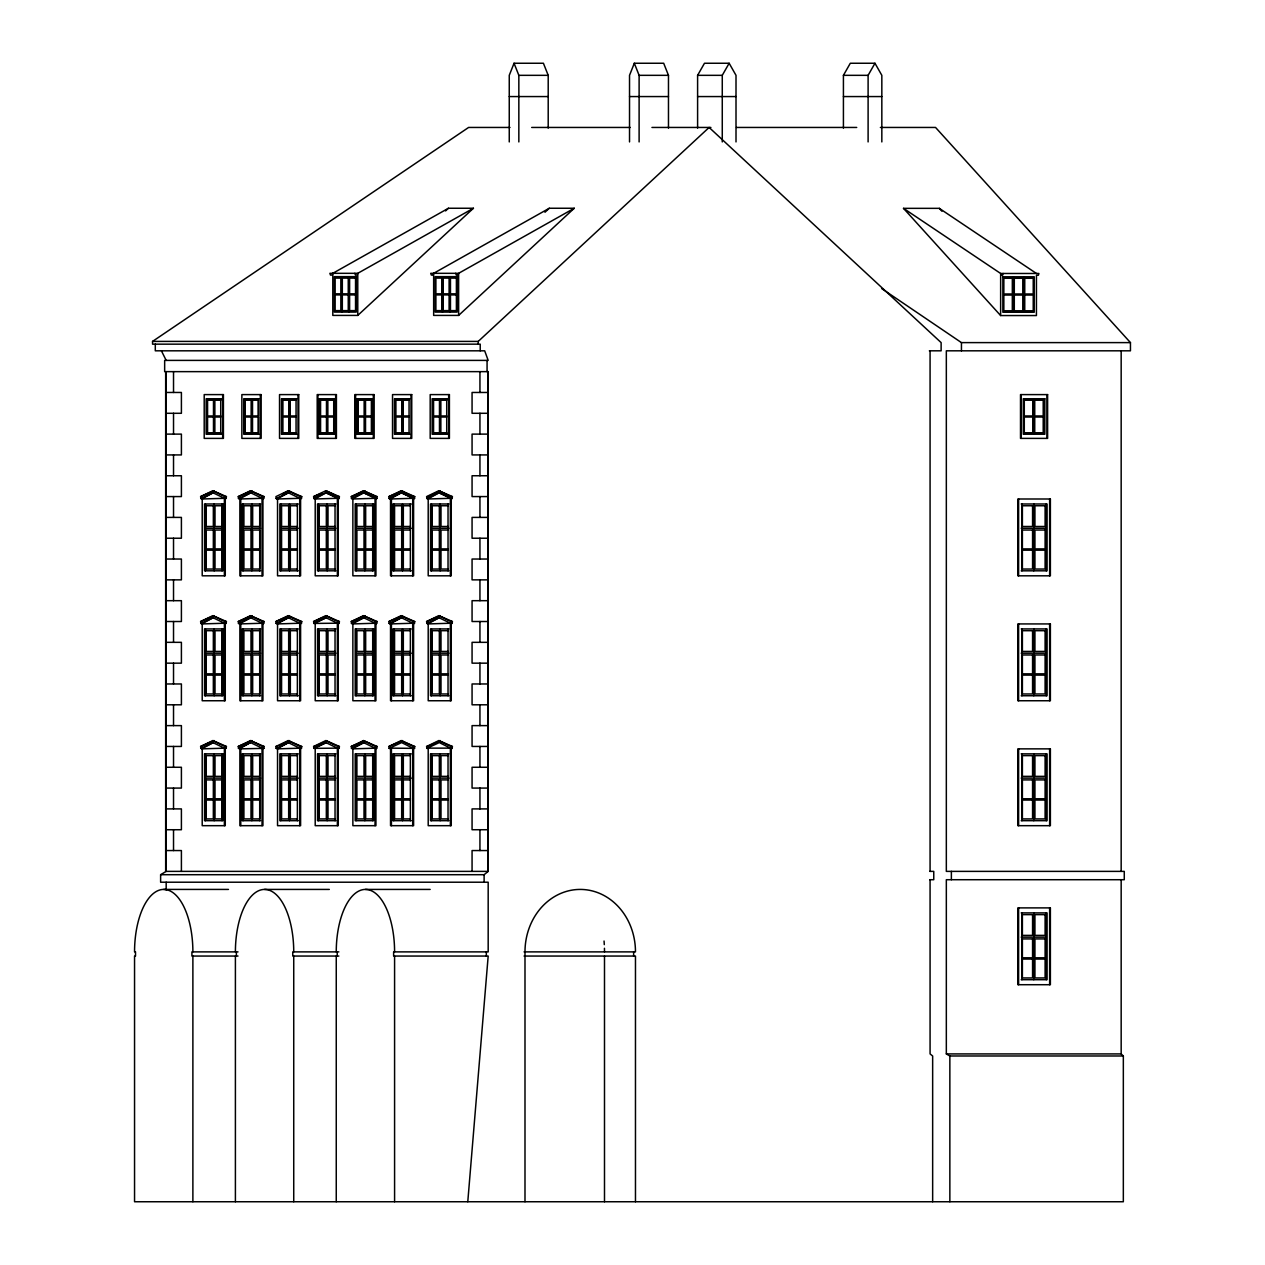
<?xml version="1.0" encoding="UTF-8"?>
<svg xmlns="http://www.w3.org/2000/svg" width="1265" height="1265" viewBox="0 0 1265 1265"><rect width="100%" height="100%" fill="white"/><g stroke="black" fill="none" stroke-linecap="round" stroke-linejoin="round"><path stroke-width="1.5" d="M1036.446 275.39L1036.43 315.554L1000.631 315.554L1000.647 273.477L903.51 208.345L939.31 208.345L1036.446 273.477M1013.312 312.249L1013.312 276.782M1023.765 312.249L1023.765 276.782M467.781 1201.75L488.179 956.055L393.621 956.055L393.621 951.881L488.179 951.881L488.179 882.211L160.623 882.211L160.623 874.7L166.174 871.379L166.174 371.641M212.852 490.709L226.388 496.592L226.198 498.489L224.87 498.489L225.059 496.592L212.852 490.709L200.629 496.592L200.835 498.489L202.621 498.995M212.852 615.644L226.388 621.526L226.198 623.424L224.87 623.424L225.059 621.526L212.852 615.644L200.629 621.526L200.835 623.424L202.621 623.93M212.852 740.578L226.388 746.461L226.198 748.358L224.87 748.358L225.059 746.461L212.852 740.578L200.629 746.461L200.835 748.358L202.621 748.864M250.517 490.709L264.053 496.592L263.863 498.489L262.535 498.489L262.725 496.592L250.517 490.709L238.294 496.592L238.5 498.489L240.287 498.995M250.517 615.644L264.053 621.526L263.863 623.424L262.535 623.424L262.725 621.526L250.517 615.644L238.294 621.526L238.5 623.424L240.287 623.93M250.517 740.578L264.053 746.461L263.863 748.358L262.535 748.358L262.725 746.461L250.517 740.578L238.294 746.461L238.5 748.358L240.287 748.864M288.183 490.709L301.718 496.592L301.529 498.489L300.2 498.489L300.39 496.592L288.183 490.709L275.96 496.592L276.165 498.489L277.952 498.995M288.183 615.644L301.718 621.526L301.529 623.424L300.2 623.424L300.39 621.526L288.183 615.644L275.96 621.526L276.165 623.424L277.494 623.424M288.183 740.578L301.718 746.461L301.529 748.358L300.2 748.358L300.39 746.461L288.183 740.578L275.96 746.461L276.165 748.358L277.494 748.358M325.848 490.709L339.384 496.592L339.194 498.489L337.866 498.489L338.055 496.592L325.848 490.709L313.625 496.592L313.831 498.489L315.618 498.995M325.848 615.644L339.384 621.526L339.194 623.424L337.866 623.424L338.055 621.526L325.848 615.644L313.625 621.526L313.831 623.424L338.72 623.202L337.834 623.93M325.848 740.578L339.384 746.461L339.194 748.358L337.866 748.358L338.055 746.461L325.848 740.578L313.625 746.461L313.831 748.358L338.72 748.137L337.834 748.864M363.514 490.709L377.049 496.592L376.859 498.489L375.531 498.489L375.737 496.592L363.514 490.709L351.291 496.592L351.496 498.489L353.283 498.995M363.514 615.644L377.049 621.526L376.859 623.424L375.531 623.424L375.737 621.526L363.514 615.644L351.291 621.526L351.496 623.424L353.283 623.93M363.514 740.578L377.049 746.461L376.859 748.358L375.531 748.358L375.737 746.461L363.514 740.578L351.291 746.461L351.496 748.358L353.283 748.864M401.179 490.709L414.714 496.592L414.525 498.489L413.196 498.489L413.402 496.592L401.179 490.709L388.956 496.592L389.161 498.489L390.948 498.995M401.179 615.644L414.714 621.526L414.525 623.424L413.196 623.424L413.402 621.526L401.179 615.644L388.956 621.526L389.161 623.424L390.948 623.93M401.179 740.578L414.714 746.461L414.525 748.358L413.196 748.358L413.402 746.461L401.179 740.578L388.956 746.461L389.161 748.358L390.948 748.864M438.844 490.709L452.38 496.592L452.19 498.489L450.862 498.489L451.067 496.592L438.844 490.709L426.621 496.592L426.827 498.489L428.155 498.489M438.844 615.644L452.38 621.526L452.19 623.424L450.862 623.424L451.067 621.526L438.844 615.644L426.621 621.526L426.827 623.424L428.155 623.424M438.844 740.578L452.38 746.461L452.19 748.358L450.862 748.358L451.067 746.461L438.844 740.578L426.621 746.461L426.827 748.358L428.155 748.358M1003.129 273.477L1002.592 275.217L1001.184 275.217L1000.647 273.477L1038.913 273.477L1038.391 275.217L1036.984 275.217M332.806 273.319L332.157 275.074L330.497 275.074L329.865 273.319L357.774 273.319L473.426 208.251L448.443 208.251L332.806 273.319L332.806 315.412L357.774 315.412L473.426 208.251M433.658 273.319L433.009 275.074L431.349 275.074L430.701 273.319L458.626 273.319L574.263 208.251L549.295 208.251L433.658 273.319L433.658 315.412L458.626 315.412L574.263 208.251M548.204 128.129L548.204 75.331L543.412 63.25L514.049 63.25L509.257 75.331L509.257 141.933M668.473 128.129L668.473 75.331L663.682 63.25L634.318 63.25L629.527 75.331L629.527 141.933M697.6 128.129L697.6 75.331L704.478 63.25L729.146 63.25L736.009 75.331L736.009 141.933M722.268 141.933L722.268 75.331L729.146 63.25M843.423 128.129L843.423 75.331L850.301 63.25L874.969 63.25L881.831 75.331L881.831 141.933M868.106 141.933L868.106 75.331L874.969 63.25M445.549 210.923L448.443 208.251M544.962 212.267L549.295 208.251M480.226 350.816L480.226 344.159L152.559 344.159L152.559 341.408L478.233 341.408L709.127 127.449L941.128 342.609L941.128 350.816L929.348 350.816M160.623 874.7L484.116 874.7L488.179 871.379L488.179 371.641L164.656 371.641L164.656 360.399L488.179 360.399L484.685 350.816L155.295 350.816L155.295 344.159M152.559 341.408L468.603 127.449L510.001 127.449M214.18 490.709L200.629 496.592M200.835 498.489L213.295 492.702L201.736 498.995L225.723 498.268L224.838 498.995M251.846 490.709L238.294 496.592M238.5 498.489L250.96 492.702L239.401 498.995L263.389 498.268L262.503 498.995M282.522 494.077L289.511 490.709M276.165 498.489L288.626 492.702L277.067 498.995L301.054 498.268L300.169 498.995M321.942 493.224L313.625 496.592M313.831 498.489L325.848 492.702L339.194 498.489M338.72 498.268L314.732 498.995L326.291 492.702M364.842 490.709L351.291 496.592M351.496 498.489L363.514 492.702L376.859 498.489M376.385 498.268L352.397 498.995L363.956 492.702M402.507 490.709L388.956 496.592M389.161 498.489L401.179 492.702L414.525 498.489M414.05 498.268L390.063 498.995L401.622 492.702M427.95 496.592L440.173 490.709M426.827 498.489L438.844 492.702L452.19 498.489M451.716 498.268L427.728 498.995L439.287 492.702M214.18 615.644L200.629 621.526M200.835 623.424L213.295 617.636L201.736 623.93L225.723 623.202L224.838 623.93M251.846 615.644L238.294 621.526M238.5 623.424L250.96 617.636L239.401 623.93L263.389 623.202L262.503 623.93M289.511 615.644L275.96 621.526M276.165 623.424L288.626 617.636L277.067 623.93L301.054 623.202L300.169 623.93M327.176 615.644L313.625 621.526M313.831 623.424L326.291 617.636L314.732 623.202M364.842 615.644L351.291 621.526M351.496 623.424L363.956 617.636L352.397 623.93L376.385 623.202L375.499 623.93M402.507 615.644L388.956 621.526M389.161 623.424L401.622 617.636L390.063 623.93L414.05 623.202L413.165 623.93M440.173 615.644L426.621 621.526M426.827 623.424L439.287 617.636L427.728 623.93L451.716 623.202L450.83 623.93M214.18 740.578L200.629 746.461M200.835 748.358L213.295 742.571L201.736 748.864L225.723 748.137L224.838 748.864M251.846 740.578L238.294 746.461M238.5 748.358L250.517 742.571L239.401 748.864L263.863 748.358M279.027 745.623L289.511 740.578M276.165 748.358L288.626 742.571L277.067 748.864L301.054 748.137L300.169 748.864M316.693 745.623L325.421 741.417M313.831 748.358L326.291 742.571L314.732 748.137M363.087 741.417L351.291 746.461M351.496 748.358L363.956 742.571L352.397 748.864L376.385 748.137L375.499 748.864M402.507 740.578L388.956 746.461M389.161 748.358L401.622 742.571L413.196 748.358M429.705 745.623L440.173 740.578M426.827 748.358L439.287 742.571L450.862 748.358M514.049 63.25L518.84 75.331L548.204 75.331M634.318 63.25L639.11 75.331L668.473 75.331M697.6 75.331L722.268 75.331M843.423 75.331L868.106 75.331M509.257 96.567L548.204 96.567M629.527 96.567L668.473 96.567M697.6 96.567L736.009 96.567M843.423 96.567L881.831 96.567M531.695 127.449L630.27 127.449M651.949 127.449L710.898 127.449M736.515 127.449L856.721 127.449M880.377 127.449L935.547 127.449L1130.451 342.609L1130.451 350.816L946.331 350.816L946.331 871.379L1124.269 871.379L1124.269 879.713L946.331 879.713L946.331 1053.919L949.857 1055.99L1123.336 1055.99L1123.336 1201.75L134.549 1201.75L134.549 956.055L135.513 956.055L135.513 951.881L134.549 951.881A62.459 29.174 -90 0 1 163.723 889.422L228.459 889.422M881.658 288.546L961.447 342.609L1130.451 342.609M165.668 392.466L181.401 392.466L181.401 413.291L165.668 413.291M487.8 392.466L472.066 392.466L472.066 413.291L487.8 413.291M221.47 398.76L206.148 398.76L206.148 434.227L221.47 434.227M259.135 398.76L243.813 398.76L243.813 434.227L259.135 434.227M296.801 398.76L281.478 398.76L281.478 434.227L296.801 434.227M409.797 398.76L394.474 398.76L394.474 434.227L409.797 434.227M447.462 398.76L432.14 398.76L432.14 434.227L447.462 434.227M220.774 400.23L214.86 400.23L214.86 415.964L220.774 415.964M296.105 400.23L290.191 400.23L290.191 415.964L296.105 415.964M333.77 400.23L327.856 400.23L327.856 415.964L333.77 415.964M371.436 400.23L365.522 400.23L365.522 415.964L371.436 415.964M409.101 400.23L403.187 400.23L403.187 415.964L409.101 415.964M446.766 400.23L440.853 400.23L440.853 415.964L446.766 415.964M220.774 417.023L214.86 417.023L214.86 432.757L220.774 432.757M296.105 417.023L290.191 417.023L290.191 432.757L296.105 432.757M333.77 417.023L327.856 417.023L327.856 432.757L333.77 432.757M371.436 417.023L365.522 417.023L365.522 432.757L371.436 432.757M409.101 417.023L403.187 417.023L403.187 432.757L409.101 432.757M446.766 417.023L440.853 417.023L440.853 432.757L446.766 432.757M165.668 434.116L181.401 434.116L181.401 454.926L165.668 454.926M487.8 434.116L472.066 434.116L472.066 454.926L487.8 454.926M165.668 475.751L181.401 475.751L181.401 496.576L165.668 496.576M487.8 475.751L472.066 475.751L472.066 496.576L487.8 496.576M225.059 496.592L226.388 496.592M262.725 496.592L264.053 496.592M300.39 496.592L301.718 496.592M338.055 496.592L339.384 496.592M375.737 496.592L377.049 496.592M413.402 496.592L414.714 496.592M451.067 496.592L452.38 496.592M201.736 498.268L202.621 498.268M239.401 498.268L240.287 498.268M277.067 498.268L277.952 498.268M314.732 498.268L315.618 498.268M352.397 498.268L353.283 498.268M390.063 498.268L390.948 498.268M427.728 498.268L428.614 498.268M260.59 503.992L242.2 503.992L242.2 570.815L260.59 570.815M298.255 503.992L279.865 503.992L279.865 570.815L298.255 570.815M335.921 503.992L317.531 503.992L317.531 570.815L335.921 570.815M411.251 503.992L392.862 503.992L392.862 570.815L411.251 570.815M448.917 503.992L430.527 503.992L430.527 570.815L448.917 570.815M1021.203 503.992L1047.041 503.992L1047.041 570.815L1021.203 570.815M297.433 505.763L290.333 505.763L290.333 526.493L297.433 526.493M335.099 505.763L327.999 505.763L327.999 526.493L335.099 526.493M372.764 505.763L365.664 505.763L365.664 526.493L372.764 526.493M410.429 505.763L403.329 505.763L403.329 526.493L410.429 526.493M448.095 505.763L440.995 505.763L440.995 526.493L448.095 526.493M165.668 517.401L181.401 517.401L181.401 538.226L165.668 538.226M487.8 517.401L472.066 517.401L472.066 538.226L487.8 538.226M205.42 528.264L222.925 528.264M243.086 528.264L260.59 528.264M280.751 528.264L298.255 528.264M318.416 528.264L335.921 528.264M356.082 528.264L373.586 528.264M393.747 528.264L411.251 528.264M431.412 528.264L448.917 528.264M1021.203 528.264L1046.297 528.264M297.433 530.035L290.333 530.035L290.333 548.899L297.433 548.899M335.099 530.035L327.999 530.035L327.999 548.899L335.099 548.899M372.764 530.035L365.664 530.035L365.664 548.899L372.764 548.899M410.429 530.035L403.329 530.035L403.329 548.899L410.429 548.899M448.095 530.035L440.995 530.035L440.995 548.899L448.095 548.899M297.433 550.18L290.333 550.18L290.333 569.044L297.433 569.044M335.099 550.18L327.999 550.18L327.999 569.044L335.099 569.044M372.764 550.18L365.664 550.18L365.664 569.044L372.764 569.044M410.429 550.18L403.329 550.18L403.329 569.044L410.429 569.044M448.095 550.18L440.995 550.18L440.995 569.044L448.095 569.044M165.668 559.035L181.401 559.035L181.401 579.86L165.668 579.86M487.8 559.035L472.066 559.035L472.066 579.86L487.8 579.86M165.668 600.685L181.401 600.685L181.401 621.51L165.668 621.51M487.8 600.685L472.066 600.685L472.066 621.51L487.8 621.51M225.059 621.526L226.388 621.526M262.725 621.526L264.053 621.526M300.39 621.526L301.718 621.526M338.055 621.526L339.384 621.526M375.737 621.526L377.049 621.526M413.402 621.526L414.714 621.526M451.067 621.526L452.38 621.526M201.736 623.202L202.621 623.202M239.401 623.202L240.287 623.202M277.067 623.202L277.952 623.202M352.397 623.202L353.283 623.202M390.063 623.202L390.948 623.202M427.728 623.202L428.614 623.202M260.59 628.926L242.2 628.926L242.2 695.75L260.59 695.75M298.255 628.926L279.865 628.926L279.865 695.75L298.255 695.75M335.921 628.926L317.531 628.926L317.531 695.75L335.921 695.75M411.251 628.926L392.862 628.926L392.862 695.75L411.251 695.75M448.917 628.926L430.527 628.926L430.527 695.75L448.917 695.75M1021.203 628.926L1047.041 628.926L1047.041 695.75L1021.203 695.75M297.433 630.697L290.333 630.697L290.333 651.428L297.433 651.428M335.099 630.697L327.999 630.697L327.999 651.428L335.099 651.428M372.764 630.697L365.664 630.697L365.664 651.428L372.764 651.428M410.429 630.697L403.329 630.697L403.329 651.428L410.429 651.428M448.095 630.697L440.995 630.697L440.995 651.428L448.095 651.428M165.668 642.335L181.401 642.335L181.401 663.16L165.668 663.16M487.8 642.335L472.066 642.335L472.066 663.16L487.8 663.16M205.42 653.199L222.925 653.199M243.086 653.199L260.59 653.199M280.751 653.199L298.255 653.199M318.416 653.199L335.921 653.199M356.082 653.199L373.586 653.199M393.747 653.199L411.251 653.199M431.412 653.199L448.917 653.199M1021.203 653.199L1046.297 653.199M297.433 654.97L290.333 654.97L290.333 673.834L297.433 673.834M335.099 654.97L327.999 654.97L327.999 673.834L335.099 673.834M372.764 654.97L365.664 654.97L365.664 673.834L372.764 673.834M410.429 654.97L403.329 654.97L403.329 673.834L410.429 673.834M448.095 654.97L440.995 654.97L440.995 673.834L448.095 673.834M297.433 675.115L290.333 675.115L290.333 693.979L297.433 693.979M335.099 675.115L327.999 675.115L327.999 693.979L335.099 693.979M372.764 675.115L365.664 675.115L365.664 693.979L372.764 693.979M410.429 675.115L403.329 675.115L403.329 693.979L410.429 693.979M448.095 675.115L440.995 675.115L440.995 693.979L448.095 693.979M165.668 683.97L181.401 683.97L181.401 704.795L165.668 704.795M487.8 683.97L472.066 683.97L472.066 704.795L487.8 704.795M165.668 725.62L181.401 725.62L181.401 746.445L165.668 746.445M487.8 725.62L472.066 725.62L472.066 746.445L487.8 746.445M225.059 746.461L226.388 746.461M262.725 746.461L264.053 746.461M275.96 746.461L277.288 746.461M300.39 746.461L301.718 746.461M313.625 746.461L314.953 746.461M338.055 746.461L339.384 746.461M375.737 746.461L377.049 746.461M413.402 746.461L414.714 746.461M426.621 746.461L427.95 746.461M451.067 746.461L452.38 746.461M277.067 748.137L277.952 748.137M352.397 748.137L353.283 748.137M452.19 748.358L450.83 748.864M260.59 753.861L242.2 753.861L242.2 820.685L260.59 820.685M298.255 753.861L279.865 753.861L279.865 820.685L298.255 820.685M335.921 753.861L317.531 753.861L317.531 820.685L335.921 820.685M411.251 753.861L392.862 753.861L392.862 820.685L411.251 820.685M448.917 753.861L430.527 753.861L430.527 820.685L448.917 820.685M1021.203 753.861L1047.041 753.861L1047.041 820.685L1021.203 820.685M297.433 755.632L290.333 755.632L290.333 776.362L297.433 776.362M335.099 755.632L327.999 755.632L327.999 776.362L335.099 776.362M372.764 755.632L365.664 755.632L365.664 776.362L372.764 776.362M410.429 755.632L403.329 755.632L403.329 776.362L410.429 776.362M448.095 755.632L440.995 755.632L440.995 776.362L448.095 776.362M165.668 767.27L181.401 767.27L181.401 788.079L165.668 788.079M487.8 767.27L472.066 767.27L472.066 788.079L487.8 788.079M205.42 778.133L222.925 778.133M243.086 778.133L260.59 778.133M280.751 778.133L298.255 778.133M318.416 778.133L335.921 778.133M356.082 778.133L373.586 778.133M393.747 778.133L411.251 778.133M431.412 778.133L448.917 778.133M1021.203 778.133L1046.297 778.133M297.433 779.904L290.333 779.904L290.333 798.768L297.433 798.768M335.099 779.904L327.999 779.904L327.999 798.768L335.099 798.768M372.764 779.904L365.664 779.904L365.664 798.768L372.764 798.768M410.429 779.904L403.329 779.904L403.329 798.768L410.429 798.768M448.095 779.904L440.995 779.904L440.995 798.768L448.095 798.768M297.433 800.049L290.333 800.049L290.333 818.914L297.433 818.914M335.099 800.049L327.999 800.049L327.999 818.914L335.099 818.914M372.764 800.049L365.664 800.049L365.664 818.914L372.764 818.914M410.429 800.049L403.329 800.049L403.329 818.914L410.429 818.914M448.095 800.049L440.995 800.049L440.995 818.914L448.095 818.914M165.668 808.904L181.401 808.904L181.401 829.729L165.668 829.729M487.8 808.904L472.066 808.904L472.066 829.729L487.8 829.729M165.668 850.554L181.401 850.554L181.401 871.379M487.8 850.554L472.066 850.554L472.066 871.379M488.179 871.379L165.668 871.379L165.668 371.641M929.822 871.379L933.76 871.379L933.76 879.713L929.822 879.713M235.401 951.881A62.459 29.174 90 0 1 264.575 889.422L329.311 889.422M336.253 951.881A62.459 29.174 90 0 1 365.427 889.422L430.163 889.422M1021.203 912.887L1047.041 912.887L1047.041 979.695L1021.203 979.695M1021.203 937.159L1046.297 937.159M238.01 951.881L191.916 951.881L191.916 956.055L238.01 956.055M338.862 951.881L292.768 951.881L292.768 956.055L338.862 956.055M524.058 951.881L635.473 951.881A62.459 55.233 -90 0 0 580.24 889.422A62.459 55.233 -90 0 0 524.991 951.881L524.991 1201.75M524.058 956.055L635.473 956.055L635.473 1201.75M946.331 1053.919L1121.169 1053.919L1123.336 1055.99M438.844 492.702L450.862 498.489M401.179 492.702L413.196 498.489M363.514 492.702L375.531 498.489M325.848 492.702L337.866 498.489M288.183 492.702L300.2 498.489M250.517 492.702L262.535 498.489M212.852 492.702L224.87 498.489M438.844 617.636L450.862 623.424M401.179 617.636L413.196 623.424M363.514 617.636L375.531 623.424M325.848 617.636L337.866 623.424M288.183 617.636L300.2 623.424M250.517 617.636L262.535 623.424M212.852 617.636L224.87 623.424M414.525 748.358L390.063 748.137M363.514 742.571L375.531 748.358M325.848 742.571L337.866 748.358M288.183 742.571L300.2 748.358M250.517 742.571L262.535 748.358M212.852 742.571L224.87 748.358M939.31 208.345L941.935 211.239M903.51 208.345L1000.631 315.554M161.414 350.816L166.174 360.399M455.685 273.319L456.317 275.074L457.993 275.074L458.626 273.319L458.626 315.412M354.833 273.319L355.465 275.074L357.141 275.074L357.774 273.319L357.774 315.412M1121.169 350.816L1121.169 871.379M1121.169 879.713L1121.169 1053.919M1049.634 498.995L1049.634 575.812M1049.634 623.93L1049.634 700.747M1049.634 748.864L1049.634 825.681M1049.634 907.89L1049.634 984.708M1046.993 394.601L1046.993 438.386M1046.297 503.992L1046.297 570.815M1046.297 628.926L1046.297 695.75M1046.297 753.861L1046.297 820.685M1046.297 912.887L1046.297 979.695M1044.21 398.76L1044.21 434.227M1033.758 398.76L1033.758 434.227M1033.758 503.992L1033.758 570.815M1033.758 628.926L1033.758 695.75M1033.758 753.861L1033.758 820.685M1033.758 912.887L1033.758 979.695M1023.923 398.76L1023.923 434.227M1021.946 503.992L1021.946 570.815M1021.946 628.926L1021.946 695.75M1021.946 753.861L1021.946 820.685M1021.946 912.887L1021.946 979.695M1021.124 394.601L1021.124 438.386M1018.61 498.995L1018.61 575.812M1018.61 623.93L1018.61 700.747M1018.61 748.864L1018.61 825.681M1018.61 907.89L1018.61 984.708M961.447 342.609L961.447 350.816M951.375 871.379L951.375 879.713M949.857 1055.99L949.857 1201.75M932.653 1201.75L932.653 1055.99L930.075 1053.919L930.075 879.713M930.075 350.816L930.075 871.379M639.11 75.331L639.11 141.933M633.639 951.881L633.639 956.055M604.496 956.055L604.496 1201.75M518.84 75.331L518.84 141.933M487.8 371.641L487.8 871.379M487.072 360.399L487.072 371.641M486.329 951.881L486.329 956.055M484.116 874.7L484.116 882.211M479.941 371.641L479.941 392.466M479.941 413.291L479.941 434.116M479.941 454.926L479.941 475.751M479.941 496.576L479.941 517.401M479.941 538.226L479.941 559.035M479.941 579.86L479.941 600.685M479.941 621.51L479.941 642.335M479.941 663.16L479.941 683.97M479.941 704.795L479.941 725.62M479.941 746.445L479.941 767.27M479.941 788.079L479.941 808.904M479.941 829.729L479.941 850.554M478.233 341.408L478.233 344.159M451.716 748.137L427.728 748.137M451.257 498.995L451.257 575.812L428.203 575.812L428.203 498.995M451.257 623.93L451.257 700.747L428.203 700.747L428.203 623.93M451.257 748.864L451.257 825.681L428.203 825.681L428.203 748.864M450.372 498.995L450.372 575.812M450.372 623.93L450.372 700.747M450.372 748.864L450.372 825.681M449.787 276.64L449.787 312.091M448.664 394.601L448.664 438.386M448.031 503.992L448.031 570.815M448.031 628.926L448.031 695.75M448.031 753.861L448.031 820.685M446.719 398.76L446.719 434.227M442.497 276.64L442.497 312.091M440.173 398.76L440.173 434.227M440.173 503.992L440.173 570.815M440.173 628.926L440.173 695.75M440.173 753.861L440.173 820.685M432.883 398.76L432.883 434.227M431.412 503.992L431.412 570.815M431.412 628.926L431.412 695.75M431.412 753.861L431.412 820.685M413.592 498.995L413.592 575.812L390.537 575.812L390.537 498.995M413.592 623.93L413.592 700.747L390.537 700.747L390.537 623.93M413.592 748.864L413.592 825.681L390.537 825.681L390.537 748.864M412.706 498.995L412.706 575.812M412.706 623.93L412.706 700.747M412.706 748.864L412.706 825.681M410.999 394.601L410.999 438.386M410.366 503.992L410.366 570.815M410.366 628.926L410.366 695.75M410.366 753.861L410.366 820.685M409.054 398.76L409.054 434.227M402.507 398.76L402.507 434.227M402.507 503.992L402.507 570.815M402.507 628.926L402.507 695.75M402.507 753.861L402.507 820.685M395.218 398.76L395.218 434.227M394.585 956.055L394.585 1201.75M393.747 503.992L393.747 570.815M393.747 628.926L393.747 695.75M393.747 753.861L393.747 820.685M391.423 498.995L391.423 575.812M391.423 623.93L391.423 700.747M391.423 748.864L391.423 825.681M375.926 498.995L375.926 575.812L352.872 575.812L352.872 498.995M375.926 623.93L375.926 700.747L352.872 700.747L352.872 623.93M375.926 748.864L375.926 825.681L352.872 825.681L352.872 748.864M375.041 498.995L375.041 575.812M375.041 623.93L375.041 700.747M375.041 748.864L375.041 825.681M373.333 394.601L373.333 438.386M372.701 503.992L372.701 570.815M372.701 628.926L372.701 695.75M372.701 753.861L372.701 820.685M371.388 398.76L371.388 434.227M364.842 398.76L364.842 434.227M364.842 503.992L364.842 570.815M364.842 628.926L364.842 695.75M364.842 753.861L364.842 820.685M357.552 398.76L357.552 434.227M356.082 503.992L356.082 570.815M356.082 628.926L356.082 695.75M356.082 753.861L356.082 820.685M355.607 394.601L355.607 438.386M348.934 276.64L348.934 312.091M341.645 276.64L341.645 312.091M338.261 498.995L338.261 575.812L315.206 575.812L315.206 498.995M338.261 623.93L338.261 700.747L315.206 700.747L315.206 623.93M338.261 748.864L338.261 825.681L315.206 825.681L315.206 748.864M337.376 498.995L337.376 575.812M337.376 623.93L337.376 700.747M337.376 748.864L337.376 825.681M337.217 951.881L337.217 956.055M336.253 956.055L336.253 1201.75M335.668 394.601L335.668 438.386M335.035 503.992L335.035 570.815M335.035 628.926L335.035 695.75M335.035 753.861L335.035 820.685M333.723 398.76L333.723 434.227M327.176 398.76L327.176 434.227M327.176 503.992L327.176 570.815M327.176 628.926L327.176 695.75M327.176 753.861L327.176 820.685M319.871 398.76L319.871 434.227M318.416 503.992L318.416 570.815M318.416 628.926L318.416 695.75M318.416 753.861L318.416 820.685M317.926 394.601L317.926 438.386M300.596 498.995L300.596 575.812L277.541 575.812L277.541 498.995M300.596 623.93L300.596 700.747L277.541 700.747L277.541 623.93M300.596 748.864L300.596 825.681L277.541 825.681L277.541 748.864M299.71 498.995L299.71 575.812M299.71 623.93L299.71 700.747M299.71 748.864L299.71 825.681M298.002 394.601L298.002 438.386M297.37 503.992L297.37 570.815M297.37 628.926L297.37 695.75M297.37 753.861L297.37 820.685M296.057 398.76L296.057 434.227M293.733 956.055L293.733 1201.75M289.511 398.76L289.511 434.227M289.511 503.992L289.511 570.815M289.511 628.926L289.511 695.75M289.511 753.861L289.511 820.685M282.206 398.76L282.206 434.227M280.751 503.992L280.751 570.815M280.751 628.926L280.751 695.75M280.751 753.861L280.751 820.685M262.93 498.995L262.93 575.812L239.876 575.812L239.876 498.995M262.93 623.93L262.93 700.747L239.876 700.747L239.876 623.93M262.93 748.864L262.93 825.681L239.876 825.681L239.876 748.864M262.045 498.995L262.045 575.812M262.045 623.93L262.045 700.747M262.045 748.864L262.045 825.681M260.337 394.601L260.337 438.386M259.704 503.992L259.704 570.815M259.704 628.926L259.704 695.75M259.704 753.861L259.704 820.685M258.392 398.76L258.392 434.227M251.846 398.76L251.846 434.227M251.846 503.992L251.846 570.815M251.846 628.926L251.846 695.75M251.846 753.861L251.846 820.685M244.54 398.76L244.54 434.227M243.086 503.992L243.086 570.815M243.086 628.926L243.086 695.75M243.086 753.861L243.086 820.685M240.761 498.995L240.761 575.812M240.761 623.93L240.761 700.747M240.761 748.864L240.761 825.681M236.365 951.881L236.365 956.055M235.401 956.055L235.401 1201.75M225.265 498.995L225.265 575.812L202.21 575.812L202.21 498.995M225.265 623.93L225.265 700.747L202.21 700.747L202.21 623.93M225.265 748.864L225.265 825.681L202.21 825.681L202.21 748.864M224.379 498.995L224.379 575.812M224.379 623.93L224.379 700.747M224.379 748.864L224.379 825.681M222.672 394.601L222.672 438.386M222.039 503.992L222.039 570.815M222.039 628.926L222.039 695.75M222.039 753.861L222.039 820.685M220.727 398.76L220.727 434.227M214.18 398.76L214.18 434.227M214.18 503.992L214.18 570.815M214.18 628.926L214.18 695.75M214.18 753.861L214.18 820.685M206.875 398.76L206.875 434.227M205.42 503.992L205.42 570.815M205.42 628.926L205.42 695.75M205.42 753.861L205.42 820.685M192.881 956.055L192.881 1201.75M173.526 371.641L173.526 392.466M173.526 413.291L173.526 434.116M173.526 454.926L173.526 475.751M173.526 496.576L173.526 517.401M173.526 538.226L173.526 559.035M173.526 579.86L173.526 600.685M173.526 621.51L173.526 642.335M173.526 663.16L173.526 683.97M173.526 704.795L173.526 725.62M173.526 746.445L173.526 767.27M173.526 788.079L173.526 808.904M173.526 829.729L173.526 850.554M166.174 882.211L166.174 889.943M163.723 889.422A62.459 29.174 -90 0 1 192.881 951.881M264.575 889.422A62.459 29.174 90 0 1 293.733 951.881M365.427 889.422A62.459 29.174 90 0 1 394.585 951.881M604.053 941.018A62.459 29.174 -90 0 1 604.291 944.639M604.449 948.276A62.459 29.174 -90 0 1 604.496 951.881M1002.86 276.782L1002.86 312.249L1034.217 312.249L1034.232 276.782L1002.86 276.782M1003.841 295.045L1003.841 310.779L1012.316 310.779L1012.332 295.045L1003.841 295.045M1003.857 278.268L1003.841 293.986L1012.332 293.986L1012.332 278.268L1003.857 278.268M1014.293 295.045L1014.293 310.779L1022.784 310.779L1022.784 295.045L1014.293 295.045M1014.309 278.268L1014.293 293.986L1022.784 293.986L1022.784 278.268L1014.309 278.268M1024.745 295.045L1024.745 310.779L1033.236 310.779L1033.236 295.045L1024.745 295.045M1024.761 278.268L1024.745 293.986L1033.236 293.986L1033.236 278.268L1024.761 278.268M356.224 276.64L334.355 276.64L334.355 312.091L356.224 312.091L356.224 276.64M457.076 276.64L435.207 276.64L435.207 312.091L457.076 312.091L457.076 276.64M340.949 278.11L335.035 278.11L335.035 293.828L340.949 293.828L340.949 278.11M348.255 278.11L342.325 278.11L342.325 293.828L348.255 293.828L348.255 278.11M355.544 278.11L349.614 278.11L349.614 293.828L355.544 293.828L355.544 278.11M441.801 278.11L435.887 278.11L435.887 293.828L441.801 293.828L441.801 278.11M449.107 278.11L443.177 278.11L443.177 293.828L449.107 293.828L449.107 278.11M456.396 278.11L450.466 278.11L450.466 293.828L456.396 293.828L456.396 278.11M340.949 294.903L335.035 294.903L335.035 310.621L340.949 310.621L340.949 294.903M348.255 294.903L342.325 294.903L342.325 310.621L348.255 310.621L348.255 294.903M355.544 294.903L349.614 294.903L349.614 310.621L355.544 310.621L355.544 294.903M441.801 294.903L435.887 294.903L435.887 310.621L441.801 310.621L441.801 294.903M449.107 294.903L443.177 294.903L443.177 310.621L449.107 310.621L449.107 294.903M456.396 294.903L450.466 294.903L450.466 310.621L456.396 310.621L456.396 294.903M223.415 394.601L204.203 394.601L204.203 438.386L223.415 438.386L223.415 394.601M261.08 394.601L241.868 394.601L241.868 438.386L261.08 438.386L261.08 394.601M298.746 394.601L279.533 394.601L279.533 438.386L298.746 438.386L298.746 394.601M336.411 394.601L317.199 394.601L317.199 438.386L336.411 438.386L336.411 394.601M374.076 394.601L354.864 394.601L354.864 438.386L374.076 438.386L374.076 394.601M411.742 394.601L392.53 394.601L392.53 438.386L411.742 438.386L411.742 394.601M449.407 394.601L430.195 394.601L430.195 438.386L449.407 438.386L449.407 394.601M1047.61 394.601L1020.507 394.601L1020.507 438.386L1047.61 438.386L1047.61 394.601M334.466 398.76L319.144 398.76L319.144 434.227L334.466 434.227L334.466 398.76M372.131 398.76L356.809 398.76L356.809 434.227L372.131 434.227L372.131 398.76M1044.827 398.76L1023.29 398.76L1023.29 434.227L1044.827 434.227L1044.827 398.76M213.485 400.23L207.571 400.23L207.571 415.964L213.485 415.964L213.485 400.23M251.15 400.23L245.236 400.23L245.236 415.964L251.15 415.964L251.15 400.23M258.44 400.23L252.526 400.23L252.526 415.964L258.44 415.964L258.44 400.23M288.815 400.23L282.901 400.23L282.901 415.964L288.815 415.964L288.815 400.23M326.481 400.23L320.567 400.23L320.567 415.964L326.481 415.964L326.481 400.23M364.146 400.23L358.232 400.23L358.232 415.964L364.146 415.964L364.146 400.23M401.811 400.23L395.898 400.23L395.898 415.964L401.811 415.964L401.811 400.23M439.477 400.23L433.563 400.23L433.563 415.964L439.477 415.964L439.477 400.23M1032.762 400.23L1024.286 400.23L1024.286 415.964L1032.762 415.964L1032.762 400.23M1043.214 400.23L1034.738 400.23L1034.738 415.964L1043.214 415.964L1043.214 400.23M213.485 417.023L207.571 417.023L207.571 432.757L213.485 432.757L213.485 417.023M251.15 417.023L245.236 417.023L245.236 432.757L251.15 432.757L251.15 417.023M258.44 417.023L252.526 417.023L252.526 432.757L258.44 432.757L258.44 417.023M288.815 417.023L282.901 417.023L282.901 432.757L288.815 432.757L288.815 417.023M326.481 417.023L320.567 417.023L320.567 432.757L326.481 432.757L326.481 417.023M364.146 417.023L358.232 417.023L358.232 432.757L364.146 432.757L364.146 417.023M401.811 417.023L395.898 417.023L395.898 432.757L401.811 432.757L401.811 417.023M439.477 417.023L433.563 417.023L433.563 432.757L439.477 432.757L439.477 417.023M1032.762 417.023L1024.286 417.023L1024.286 432.757L1032.762 432.757L1032.762 417.023M1043.214 417.023L1034.738 417.023L1034.738 432.757L1043.214 432.757L1043.214 417.023M1050.377 498.995L1017.866 498.995L1017.866 575.812L1050.377 575.812L1050.377 498.995M222.925 503.992L204.535 503.992L204.535 570.815L222.925 570.815L222.925 503.992M373.586 503.992L355.196 503.992L355.196 570.815L373.586 570.815L373.586 503.992M213.342 505.763L206.242 505.763L206.242 526.493L213.342 526.493L213.342 505.763M222.102 505.763L215.003 505.763L215.003 526.493L222.102 526.493L222.102 505.763M251.008 505.763L243.908 505.763L243.908 526.493L251.008 526.493L251.008 505.763M259.768 505.763L252.668 505.763L252.668 526.493L259.768 526.493L259.768 505.763M288.673 505.763L281.573 505.763L281.573 526.493L288.673 526.493L288.673 505.763M326.338 505.763L319.239 505.763L319.239 526.493L326.338 526.493L326.338 505.763M364.02 505.763L356.904 505.763L356.904 526.493L364.02 526.493L364.02 505.763M401.685 505.763L394.569 505.763L394.569 526.493L401.685 526.493L401.685 505.763M439.35 505.763L432.251 505.763L432.251 526.493L439.35 526.493L439.35 505.763M1032.572 505.763L1022.389 505.763L1022.389 526.493L1032.572 526.493L1032.572 505.763M1045.111 505.763L1034.928 505.763L1034.928 526.493L1045.111 526.493L1045.111 505.763M213.342 530.035L206.242 530.035L206.242 548.899L213.342 548.899L213.342 530.035M222.102 530.035L215.003 530.035L215.003 548.899L222.102 548.899L222.102 530.035M251.008 530.035L243.908 530.035L243.908 548.899L251.008 548.899L251.008 530.035M259.768 530.035L252.668 530.035L252.668 548.899L259.768 548.899L259.768 530.035M288.673 530.035L281.573 530.035L281.573 548.899L288.673 548.899L288.673 530.035M326.338 530.035L319.239 530.035L319.239 548.899L326.338 548.899L326.338 530.035M364.02 530.035L356.904 530.035L356.904 548.899L364.02 548.899L364.02 530.035M401.685 530.035L394.569 530.035L394.569 548.899L401.685 548.899L401.685 530.035M439.35 530.035L432.251 530.035L432.251 548.899L439.35 548.899L439.35 530.035M1032.572 530.035L1022.389 530.035L1022.389 548.899L1032.572 548.899L1032.572 530.035M1045.111 530.035L1034.928 530.035L1034.928 548.899L1045.111 548.899L1045.111 530.035M213.342 550.18L206.242 550.18L206.242 569.044L213.342 569.044L213.342 550.18M222.102 550.18L215.003 550.18L215.003 569.044L222.102 569.044L222.102 550.18M251.008 550.18L243.908 550.18L243.908 569.044L251.008 569.044L251.008 550.18M259.768 550.18L252.668 550.18L252.668 569.044L259.768 569.044L259.768 550.18M288.673 550.18L281.573 550.18L281.573 569.044L288.673 569.044L288.673 550.18M326.338 550.18L319.239 550.18L319.239 569.044L326.338 569.044L326.338 550.18M364.02 550.18L356.904 550.18L356.904 569.044L364.02 569.044L364.02 550.18M401.685 550.18L394.569 550.18L394.569 569.044L401.685 569.044L401.685 550.18M439.35 550.18L432.251 550.18L432.251 569.044L439.35 569.044L439.35 550.18M1032.572 550.18L1022.389 550.18L1022.389 569.044L1032.572 569.044L1032.572 550.18M1045.111 550.18L1034.928 550.18L1034.928 569.044L1045.111 569.044L1045.111 550.18M1050.377 623.93L1017.866 623.93L1017.866 700.747L1050.377 700.747L1050.377 623.93M222.925 628.926L204.535 628.926L204.535 695.75L222.925 695.75L222.925 628.926M373.586 628.926L355.196 628.926L355.196 695.75L373.586 695.75L373.586 628.926M213.342 630.697L206.242 630.697L206.242 651.428L213.342 651.428L213.342 630.697M222.102 630.697L215.003 630.697L215.003 651.428L222.102 651.428L222.102 630.697M251.008 630.697L243.908 630.697L243.908 651.428L251.008 651.428L251.008 630.697M259.768 630.697L252.668 630.697L252.668 651.428L259.768 651.428L259.768 630.697M288.673 630.697L281.573 630.697L281.573 651.428L288.673 651.428L288.673 630.697M326.338 630.697L319.239 630.697L319.239 651.428L326.338 651.428L326.338 630.697M364.02 630.697L356.904 630.697L356.904 651.428L364.02 651.428L364.02 630.697M401.685 630.697L394.569 630.697L394.569 651.428L401.685 651.428L401.685 630.697M439.35 630.697L432.251 630.697L432.251 651.428L439.35 651.428L439.35 630.697M1032.572 630.697L1022.389 630.697L1022.389 651.428L1032.572 651.428L1032.572 630.697M1045.111 630.697L1034.928 630.697L1034.928 651.428L1045.111 651.428L1045.111 630.697M213.342 654.97L206.242 654.97L206.242 673.834L213.342 673.834L213.342 654.97M222.102 654.97L215.003 654.97L215.003 673.834L222.102 673.834L222.102 654.97M251.008 654.97L243.908 654.97L243.908 673.834L251.008 673.834L251.008 654.97M259.768 654.97L252.668 654.97L252.668 673.834L259.768 673.834L259.768 654.97M288.673 654.97L281.573 654.97L281.573 673.834L288.673 673.834L288.673 654.97M326.338 654.97L319.239 654.97L319.239 673.834L326.338 673.834L326.338 654.97M364.02 654.97L356.904 654.97L356.904 673.834L364.02 673.834L364.02 654.97M401.685 654.97L394.569 654.97L394.569 673.834L401.685 673.834L401.685 654.97M439.35 654.97L432.251 654.97L432.251 673.834L439.35 673.834L439.35 654.97M1032.572 654.97L1022.389 654.97L1022.389 673.834L1032.572 673.834L1032.572 654.97M1045.111 654.97L1034.928 654.97L1034.928 673.834L1045.111 673.834L1045.111 654.97M213.342 675.115L206.242 675.115L206.242 693.979L213.342 693.979L213.342 675.115M222.102 675.115L215.003 675.115L215.003 693.979L222.102 693.979L222.102 675.115M251.008 675.115L243.908 675.115L243.908 693.979L251.008 693.979L251.008 675.115M259.768 675.115L252.668 675.115L252.668 693.979L259.768 693.979L259.768 675.115M288.673 675.115L281.573 675.115L281.573 693.979L288.673 693.979L288.673 675.115M326.338 675.115L319.239 675.115L319.239 693.979L326.338 693.979L326.338 675.115M364.02 675.115L356.904 675.115L356.904 693.979L364.02 693.979L364.02 675.115M401.685 675.115L394.569 675.115L394.569 693.979L401.685 693.979L401.685 675.115M439.35 675.115L432.251 675.115L432.251 693.979L439.35 693.979L439.35 675.115M1032.572 675.115L1022.389 675.115L1022.389 693.979L1032.572 693.979L1032.572 675.115M1045.111 675.115L1034.928 675.115L1034.928 693.979L1045.111 693.979L1045.111 675.115M1050.377 748.864L1017.866 748.864L1017.866 825.681L1050.377 825.681L1050.377 748.864M222.925 753.861L204.535 753.861L204.535 820.685L222.925 820.685L222.925 753.861M373.586 753.861L355.196 753.861L355.196 820.685L373.586 820.685L373.586 753.861M213.342 755.632L206.242 755.632L206.242 776.362L213.342 776.362L213.342 755.632M222.102 755.632L215.003 755.632L215.003 776.362L222.102 776.362L222.102 755.632M251.008 755.632L243.908 755.632L243.908 776.362L251.008 776.362L251.008 755.632M259.768 755.632L252.668 755.632L252.668 776.362L259.768 776.362L259.768 755.632M288.673 755.632L281.573 755.632L281.573 776.362L288.673 776.362L288.673 755.632M326.338 755.632L319.239 755.632L319.239 776.362L326.338 776.362L326.338 755.632M364.02 755.632L356.904 755.632L356.904 776.362L364.02 776.362L364.02 755.632M401.685 755.632L394.569 755.632L394.569 776.362L401.685 776.362L401.685 755.632M439.35 755.632L432.251 755.632L432.251 776.362L439.35 776.362L439.35 755.632M1032.572 755.632L1022.389 755.632L1022.389 776.362L1032.572 776.362L1032.572 755.632M1045.111 755.632L1034.928 755.632L1034.928 776.362L1045.111 776.362L1045.111 755.632M213.342 779.904L206.242 779.904L206.242 798.768L213.342 798.768L213.342 779.904M222.102 779.904L215.003 779.904L215.003 798.768L222.102 798.768L222.102 779.904M251.008 779.904L243.908 779.904L243.908 798.768L251.008 798.768L251.008 779.904M259.768 779.904L252.668 779.904L252.668 798.768L259.768 798.768L259.768 779.904M288.673 779.904L281.573 779.904L281.573 798.768L288.673 798.768L288.673 779.904M326.338 779.904L319.239 779.904L319.239 798.768L326.338 798.768L326.338 779.904M364.02 779.904L356.904 779.904L356.904 798.768L364.02 798.768L364.02 779.904M401.685 779.904L394.569 779.904L394.569 798.768L401.685 798.768L401.685 779.904M439.35 779.904L432.251 779.904L432.251 798.768L439.35 798.768L439.35 779.904M1032.572 779.904L1022.389 779.904L1022.389 798.768L1032.572 798.768L1032.572 779.904M1045.111 779.904L1034.928 779.904L1034.928 798.768L1045.111 798.768L1045.111 779.904M213.342 800.049L206.242 800.049L206.242 818.914L213.342 818.914L213.342 800.049M222.102 800.049L215.003 800.049L215.003 818.914L222.102 818.914L222.102 800.049M251.008 800.049L243.908 800.049L243.908 818.914L251.008 818.914L251.008 800.049M259.768 800.049L252.668 800.049L252.668 818.914L259.768 818.914L259.768 800.049M288.673 800.049L281.573 800.049L281.573 818.914L288.673 818.914L288.673 800.049M326.338 800.049L319.239 800.049L319.239 818.914L326.338 818.914L326.338 800.049M364.02 800.049L356.904 800.049L356.904 818.914L364.02 818.914L364.02 800.049M401.685 800.049L394.569 800.049L394.569 818.914L401.685 818.914L401.685 800.049M439.35 800.049L432.251 800.049L432.251 818.914L439.35 818.914L439.35 800.049M1032.572 800.049L1022.389 800.049L1022.389 818.914L1032.572 818.914L1032.572 800.049M1045.111 800.049L1034.928 800.049L1034.928 818.914L1045.111 818.914L1045.111 800.049M1050.377 907.89L1017.866 907.89L1017.866 984.708L1050.377 984.708L1050.377 907.89M1032.572 914.642L1022.389 914.642L1022.389 935.388L1032.572 935.388L1032.572 914.642M1045.111 914.642L1034.928 914.642L1034.928 935.388L1045.111 935.388L1045.111 914.642M1032.572 938.915L1022.389 938.915L1022.389 957.795L1032.572 957.795L1032.572 938.915M1045.111 938.915L1034.928 938.915L1034.928 957.795L1045.111 957.795L1045.111 938.915M1032.572 959.06L1022.389 959.06L1022.389 977.94L1032.572 977.94L1032.572 959.06M1045.111 959.06L1034.928 959.06L1034.928 977.94L1045.111 977.94L1045.111 959.06"/></g></svg>
